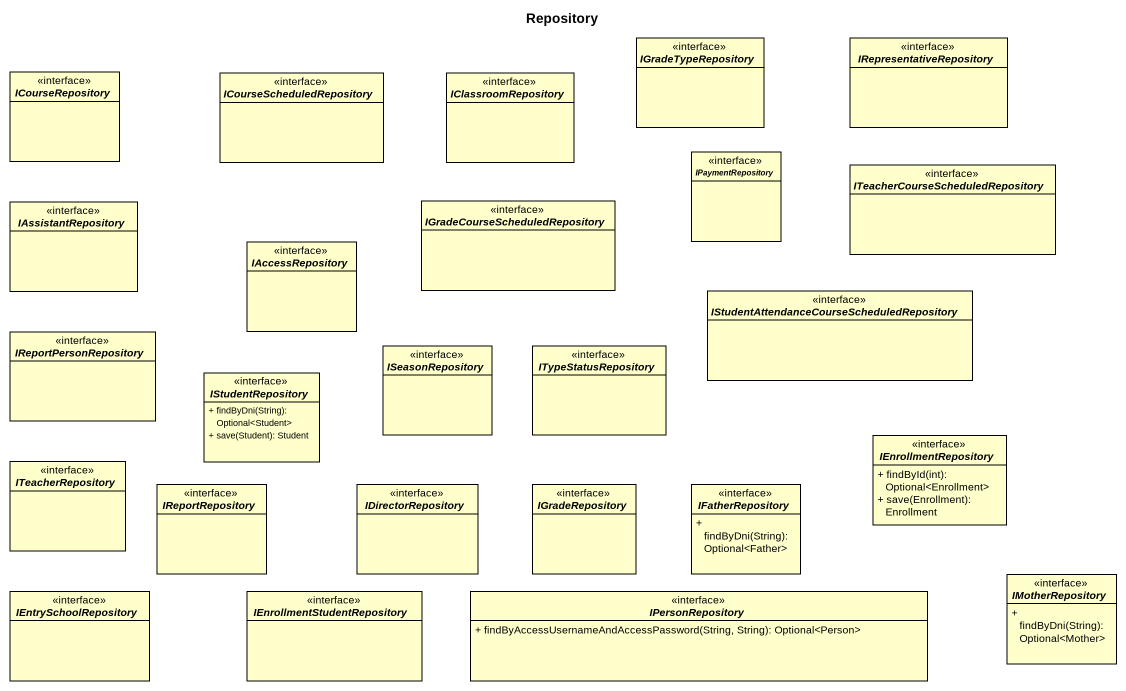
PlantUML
@startuml
title Repository
hide circle
hide empty members
skinparam classAttributeIconSize 0
interface IGradeTypeRepository
interface IRepresentativeRepository
interface ICourseRepository
interface ICourseScheduledRepository
interface IClassroomRepository
interface IPaymentRepository
interface "ITeacherCourseScheduledRepository" as ITeacherCourseScheduledRepos
interface IAssistantRepository
interface "IGradeCourseScheduledRepository" as IGradeCourseScheduledReposit
interface IAccessRepository
interface "IStudentAttendanceCourseScheduledRepository" as IStudentAttendanceCourseSche
interface IReportPersonRepository
interface ISeasonRepository
interface ITypeStatusRepository
interface IStudentRepository {
  + findByDni(String): Optional<Student>
  + save(Student): Student
}
interface IEnrollmentRepository {
  + findById(int): Optional<Enrollment>
  + save(Enrollment): Enrollment
}
interface ITeacherRepository
interface IReportRepository
interface IDirectorRepository
interface IGradeRepository
interface IFatherRepository {
  + findByDni(String): Optional<Father>
}
interface IEntrySchoolRepository
interface IEnrollmentStudentRepository
interface IPersonRepository {
  + findByAccessUsernameAndAccessPassword(String, String): Optional<Person>
}
interface IMotherRepository {
  + findByDni(String): Optional<Mother>
}
@enduml
